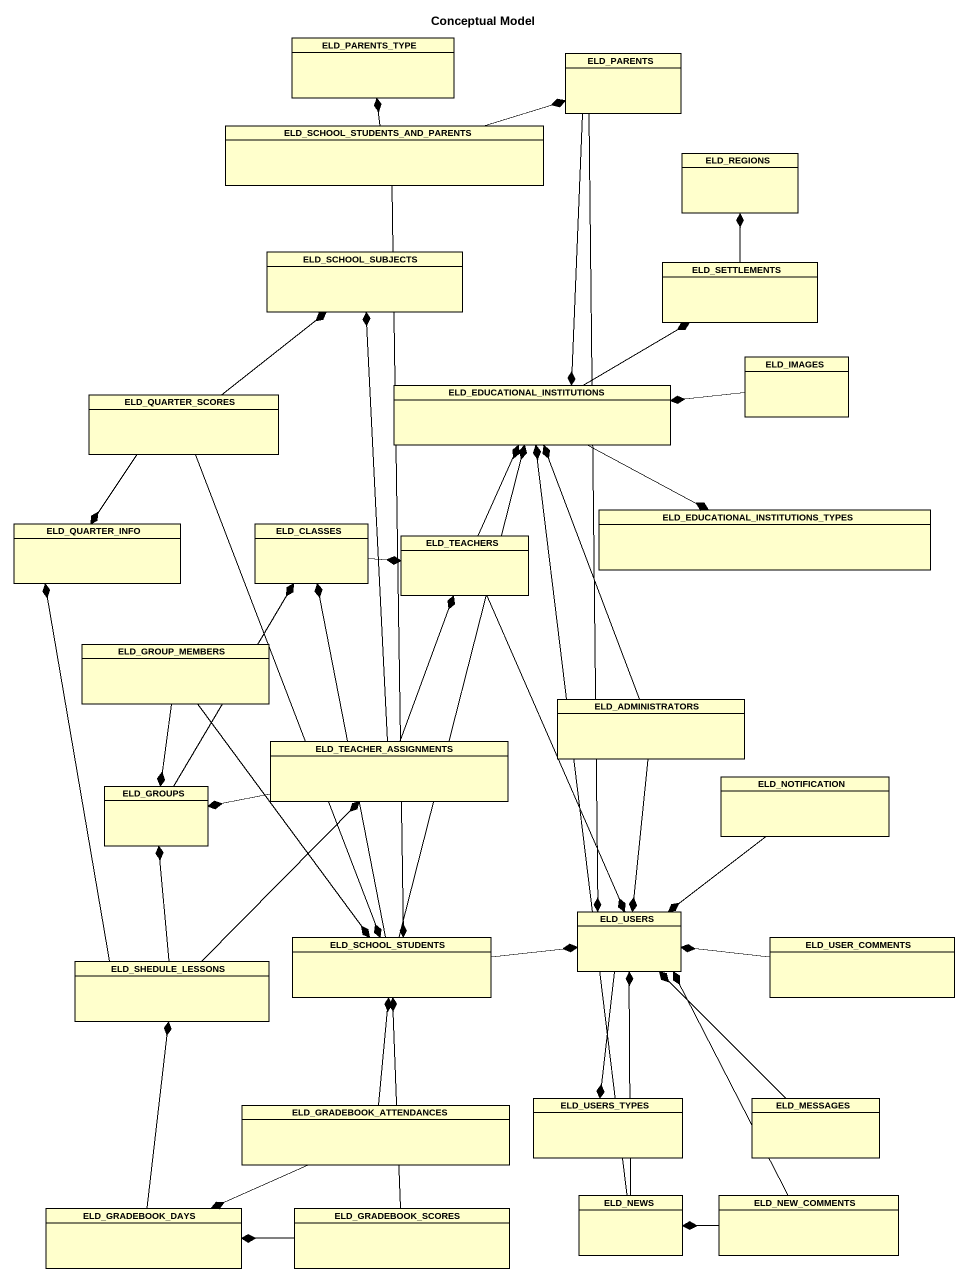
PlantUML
@startuml
title Conceptual Model
hide circle
hide empty members
class ELD_PARENTS_TYPE
class ELD_PARENTS
class "ELD_SCHOOL_STUDENTS_AND_PARENTS" as ELD_SCHOOL_STUDENTS_AND
class ELD_REGIONS
class ELD_SCHOOL_SUBJECTS
class ELD_SETTLEMENTS
class ELD_EDUCATIONAL_INSTITUTIONS
class ELD_IMAGES
class ELD_QUARTER_SCORES
class ELD_QUARTER_INFO
class ELD_CLASSES
class ELD_TEACHERS
class "ELD_EDUCATIONAL_INSTITUTIONS_TYPES" as ELD_EDUCATIONAL
class ELD_GROUP_MEMBERS
class ELD_ADMINISTRATORS
class ELD_TEACHER_ASSIGNMENTS
class ELD_NOTIFICATION
class ELD_GROUPS
class ELD_USERS
class ELD_SHEDULE_LESSONS
class ELD_SCHOOL_STUDENTS
class ELD_USER_COMMENTS
class ELD_GRADEBOOK_ATTENDANCES
class ELD_USERS_TYPES
class ELD_MESSAGES
class ELD_NEWS
class ELD_NEW_COMMENTS
class ELD_GRADEBOOK_DAYS
class ELD_GRADEBOOK_SCORES
ELD_PARENTS --* ELD_EDUCATIONAL_INSTITUTIONS
ELD_PARENTS --* ELD_USERS
ELD_SCHOOL_STUDENTS_AND -up-* ELD_PARENTS_TYPE
ELD_SCHOOL_STUDENTS_AND -right-* ELD_PARENTS
ELD_SCHOOL_STUDENTS_AND --* ELD_SCHOOL_STUDENTS
ELD_SETTLEMENTS -up-* ELD_REGIONS
ELD_EDUCATIONAL_INSTITUTIONS -right-* ELD_SETTLEMENTS
ELD_EDUCATIONAL_INSTITUTIONS -right-* ELD_EDUCATIONAL
ELD_IMAGES -left-* ELD_EDUCATIONAL_INSTITUTIONS
ELD_QUARTER_SCORES -up-* ELD_SCHOOL_SUBJECTS
ELD_QUARTER_SCORES --* ELD_QUARTER_INFO
ELD_QUARTER_SCORES --* ELD_SCHOOL_STUDENTS
ELD_CLASSES -right-* ELD_TEACHERS
ELD_TEACHERS -up-* ELD_EDUCATIONAL_INSTITUTIONS
ELD_TEACHERS --* ELD_USERS
ELD_GROUP_MEMBERS --* ELD_GROUPS
ELD_GROUP_MEMBERS --* ELD_SCHOOL_STUDENTS
ELD_ADMINISTRATORS -up-* ELD_EDUCATIONAL_INSTITUTIONS
ELD_ADMINISTRATORS --* ELD_USERS
ELD_TEACHER_ASSIGNMENTS -up-* ELD_SCHOOL_SUBJECTS
ELD_TEACHER_ASSIGNMENTS -up-* ELD_TEACHERS
ELD_TEACHER_ASSIGNMENTS -left-* ELD_GROUPS
ELD_NOTIFICATION --* ELD_USERS
ELD_GROUPS -up-* ELD_CLASSES
ELD_USERS --* ELD_USERS_TYPES
ELD_SHEDULE_LESSONS -up-* ELD_QUARTER_INFO
ELD_SHEDULE_LESSONS -up-* ELD_TEACHER_ASSIGNMENTS
ELD_SHEDULE_LESSONS -up-* ELD_GROUPS
ELD_SCHOOL_STUDENTS -up-* ELD_EDUCATIONAL_INSTITUTIONS
ELD_SCHOOL_STUDENTS -up-* ELD_CLASSES
ELD_SCHOOL_STUDENTS -right-* ELD_USERS
ELD_USER_COMMENTS -left-* ELD_USERS
ELD_GRADEBOOK_ATTENDANCES -up-* ELD_SCHOOL_STUDENTS
ELD_GRADEBOOK_ATTENDANCES -left-* ELD_GRADEBOOK_DAYS
ELD_MESSAGES -up-* ELD_USERS
ELD_NEWS -up-* ELD_EDUCATIONAL_INSTITUTIONS
ELD_NEWS -up-* ELD_USERS
ELD_NEW_COMMENTS -up-* ELD_USERS
ELD_NEW_COMMENTS -left-* ELD_NEWS
ELD_GRADEBOOK_DAYS -up-* ELD_SHEDULE_LESSONS
ELD_GRADEBOOK_SCORES -up-* ELD_SCHOOL_STUDENTS
ELD_GRADEBOOK_SCORES -left-* ELD_GRADEBOOK_DAYS
@enduml
